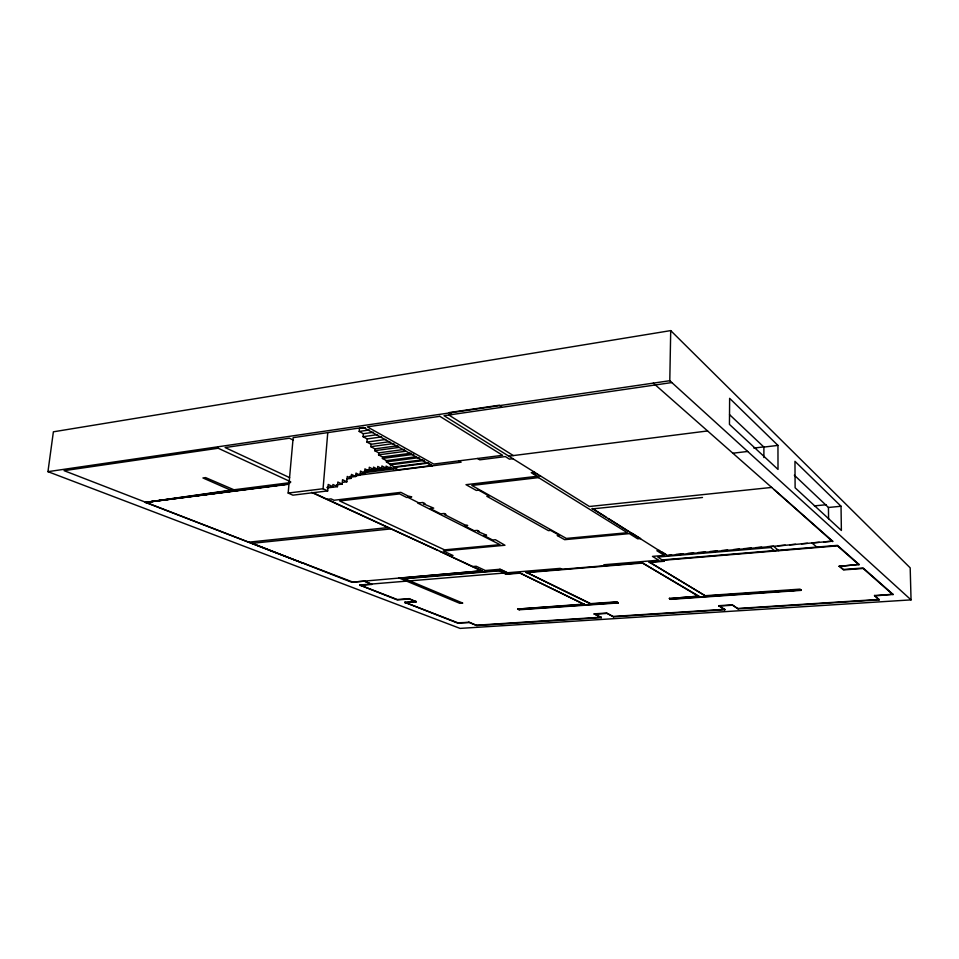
<?xml version="1.0" encoding="UTF-8"?>
<svg xmlns="http://www.w3.org/2000/svg" width="959" height="959" viewBox="0 0 959 959"><rect width="100%" height="100%" fill="white"/><g stroke="black" fill="none" stroke-linecap="round" stroke-linejoin="round"><path stroke-width="1.44" d="M763.891 457.539L763.891 447.074L729.535 414.612M879.211 599.831L874.548 595.515L879.211 599.831L738.082 608.845L732.137 604.829L718.806 605.704L724.872 609.696L718.806 605.704M738.082 608.845L732.137 604.829M705.692 596.078L649.315 562.046L705.692 596.078L801.137 589.953L800.01 589.138L705.704 595.671M698.835 596.138L669.454 598.584L698.835 596.138L641.955 562.657L526.203 572.223L590.708 604.026L616.805 602.216L618.255 602.959L616.817 601.82L590.72 603.631L526.203 572.223M801.137 590.372L670.821 599.339L669.454 598.176M774.728 551.041L770.736 547.529L657.802 557.035L664.012 561.291L662.477 559.888L837.435 545.371L859.036 564.407L839.269 566.361L859.036 564.407M911.05 599.878L669.79 380.711L670.713 330.603L53.38 431.814L47.95 471.66L460.056 628.397L911.05 599.878L910.187 567.86L670.713 330.603M653.307 383.121L832.652 541.152L667.128 555.597L671.564 554.77M698.835 596.558L641.955 562.657M667.128 555.597L608.45 518.543M724.872 609.696L613.52 616.805L606.556 613.053L594.232 613.856L601.305 617.596L594.232 613.856M613.52 616.805L606.556 613.053M632.233 533.839L592.171 508.414L605.944 516.985M584.403 604.062L517.632 609.073L584.391 604.458L519.466 572.775L506.1 573.89L498.764 570.413L403.847 578.409L462.753 603.103L459.781 603.319L398.728 577.833M584.391 604.458L519.466 572.775M618.255 602.959L519.251 609.768L517.656 608.689M519.442 573.206L506.088 574.309L498.764 570.413M398.704 578.253L482.029 570.797L312.682 492.554M468.903 622.415L457.803 622.787L404.722 602.288L457.779 623.146L468.903 622.415L476.875 625.544L601.305 617.596M476.875 625.544L468.915 622.055M437.807 550.358L311.531 492.375M439.893 551.329L482.017 571.228M416.29 601.808L409.193 598.632L397.314 599.531L359.709 585.026L397.29 599.926L409.169 599.027L416.29 601.808L404.698 602.684M428.014 463.497L428.074 462.586M424.238 461.399L424.298 460.476M398.381 469.79L432.257 465.487L428.038 463.125L394.053 467.477L398.357 470.15L394.029 467.836M364 471.468L389.989 468.148L390.085 466.877L393.945 468.927L394.089 466.937L386.393 461.89L386.477 460.62L382.437 458.462L382.545 456.999L378.589 454.866L378.733 452.852L374.741 450.694L374.873 448.86L370.845 446.678L371.025 444.281L366.961 442.075L367.201 438.934L363.101 436.693L363.329 433.72L359.205 431.442L359.433 428.469L365.223 427.63M371.876 584.415L363.713 580.794L371.876 584.415L359.685 585.422M365.727 470.569L381.706 468.531L381.898 465.954L385.938 468.088L386.081 466.086L389.989 468.148M368.963 469.898L373.351 469.335L373.519 467.117L377.534 469.203L377.738 466.446L381.706 468.531M360.176 473.722L364.6 473.159L364.923 468.855L369.011 470.965L369.299 467.237L373.351 469.335M349.771 477.246L355.705 476.503L355.969 473.099L360.14 475.196L360.464 471.061L364.6 473.159M363.689 581.214L351.653 582.221L482.029 570.797M342.543 482.341L346.834 481.802L347.254 476.443L351.174 478.385L351.485 474.393L355.705 476.503M327.379 487.903L337.448 486.657L337.832 482.005L342.183 484.115L342.531 479.692L346.834 481.802M432.233 465.846L363.341 427.438L293.166 437.652L288.168 493.046L292.879 495.168L327.678 490.912L328.206 484.451L332.761 486.633L332.941 484.487L337.448 486.657M327.678 490.912L323.063 488.742L327.762 432.617M290.685 481.778L218.172 448.237L64.085 470.665L303.2 563.281L145.444 502.408L231.335 490.121M391.26 528.865L252.277 543.321L351.653 582.221M231.431 489.102L231.299 490.457L145.444 502.408L288.455 484.295M233.229 491.284L202.936 477.954L205.598 477.594L233.96 489.785L290.577 482.581M218.172 448.237L218.28 447.122M47.95 471.66L669.79 380.711M671.827 382.557L444.041 415.703L589.413 506.496L771.671 487.424M359.205 431.442L369.347 429.98M363.329 433.72L373.447 432.269M363.101 436.693L377.558 434.631M367.201 438.934L381.61 436.896M366.961 442.075L385.71 439.462M371.025 444.281L389.714 441.691M370.845 446.678L393.861 443.514M374.873 448.86L397.829 445.731M374.741 450.694L399.136 447.385M378.733 452.852L404.494 449.387M378.589 454.866L405.777 451.233M382.545 456.999L411.099 453.211M382.437 458.462L413.856 454.302M386.477 460.62L416.182 456.724M386.393 461.89L419.071 457.623M197.302 495.635L288.479 483.947L145.444 502.408L224.358 492.075M390.289 463.976L422.883 459.745M390.217 464.875L422.823 460.668M394.089 466.937L426.587 462.765M365.667 470.689L385.938 468.088M364.612 471.528L369.011 470.965M362.274 472.967L393.945 468.927M355.238 475.616L461.099 462.19L458.822 460.871M508.797 456.148L707.586 430.951M349.807 476.503L352.756 476.132M355.717 475.76L360.14 475.196M346.894 478.925L351.174 478.385M512.897 458.714L509.457 459.145L505.345 456.58L479.764 459.829L477.522 458.486M336.441 484.834L342.183 484.115M326.995 487.34L332.761 486.633M288.168 493.046L323.063 488.742M534.643 472.284L531.262 472.691L537.076 476.299M533.552 474.106L536.908 473.71M753.834 448.081L764.203 446.846M763.891 447.074L777.953 445.408L778.013 469.419L729.451 424.393L729.631 398.345L777.953 445.408M327.343 499.327L331.059 498.884L333.996 500.25L400.862 492.363L408.114 496.043L411.759 496.87L406.652 497.469L399.627 493.909L339.666 500.958L444.544 549.855L499.999 544.652L417.716 503.055L422.787 502.492L425.017 503.619L423.387 503.811L433.708 508.138L430.171 508.534L440.672 513.844L444.185 513.473L445.887 514.336L444.425 514.492L464.779 524.837L467.68 525.52L464.528 525.844L474.094 530.687L477.222 530.375L479.116 531.346L477.846 531.478L486.573 535.218L483.744 535.494L492.626 540.001L495.431 539.725L504.961 545.251L443.334 551.005L453.008 555.501L449.603 555.812M540.432 475.904L466.002 484.679L476.299 490.421L478.661 490.145L489.186 496.031L486.848 496.294L548.428 530.627L550.646 530.411L559.397 535.314L557.203 535.518L564.647 539.677L629.356 533.636L637.699 538.814L640.564 538.55L632.245 533.36M732.844 453.211L747.672 451.461M249.16 542.123L388.407 527.546M592.159 508.917L702.491 497.481M814.407 505.884L826.262 504.734M794.304 475.173L828.444 507.467L841.031 506.256L841.379 530.459L795.119 487.795L794.963 461.327L841.031 506.256M472.823 566.541L476.167 566.254L485.35 570.509L500.262 569.25L507.611 572.751M659.684 550.49L656.891 550.73L664.359 555.381L652.468 556.388L658.737 560.2L603.834 564.755L605.489 565.678M675.999 554.398L683.383 553.775M687.819 553.403L693.717 552.899M698.152 552.528L705.536 551.904M709.972 551.521L717.356 550.898M721.779 550.526L727.689 550.022M733.599 549.531L739.509 549.028M743.932 548.656L751.317 548.033M755.752 547.649L761.662 547.157M767.572 546.654L773.469 546.15L778.78 550.706M777.905 545.779L785.289 545.156M789.713 544.784L795.622 544.28M801.52 543.777L807.43 543.285M813.34 542.782L819.286 542.279M823.745 541.907L832.652 541.152M403.823 578.816L498.74 570.845M359.709 585.026L560.236 568.375L561.974 569.274M662.465 560.344L837.447 545.851L859.048 564.863M649.315 562.046L664.024 560.835M526.179 572.655L641.943 563.101M649.315 562.501L664.012 561.291M404.722 602.288L416.314 601.425M839.269 565.906L843.512 569.478L863.136 568.004L892.985 594.304L874.56 595.935M839.269 566.361L843.524 569.922L863.136 568.459L892.997 594.736M519.263 609.385L618.267 602.564M670.821 598.943L801.137 589.953M874.548 595.515L892.985 594.304M594.22 614.239L606.544 613.436M718.806 606.1L732.137 605.237M476.887 625.184L601.317 617.212M613.532 616.433L724.872 609.301M738.082 608.45L879.199 599.423M303.224 562.993L305.645 563.868M305.286 563.904L352.025 581.789M517.632 609.073L519.251 609.768M289.642 477.63L225.125 447.553L289.426 438.203L293.382 440.193M499.747 569.298L507.107 572.787M407.851 497.325L418.903 502.924M363.137 473.207L365.355 474.333M669.454 598.584L670.821 599.339M662.166 552.048L665.894 554.374M448.812 415.007L513.305 455.573M451.797 414.576L449.28 412.562L499.351 405.225L501.773 407.299M811.853 542.914L816.828 547.086M832.664 541.631L774.093 489.558M828.444 507.467L828.576 518.807M439.833 416.314L367.321 426.863L433.696 464.072L502.612 455.297L439.833 416.314M538.562 477.606L471.816 485.446L566.349 538.431L627.33 532.713L538.562 477.606"/></g></svg>
